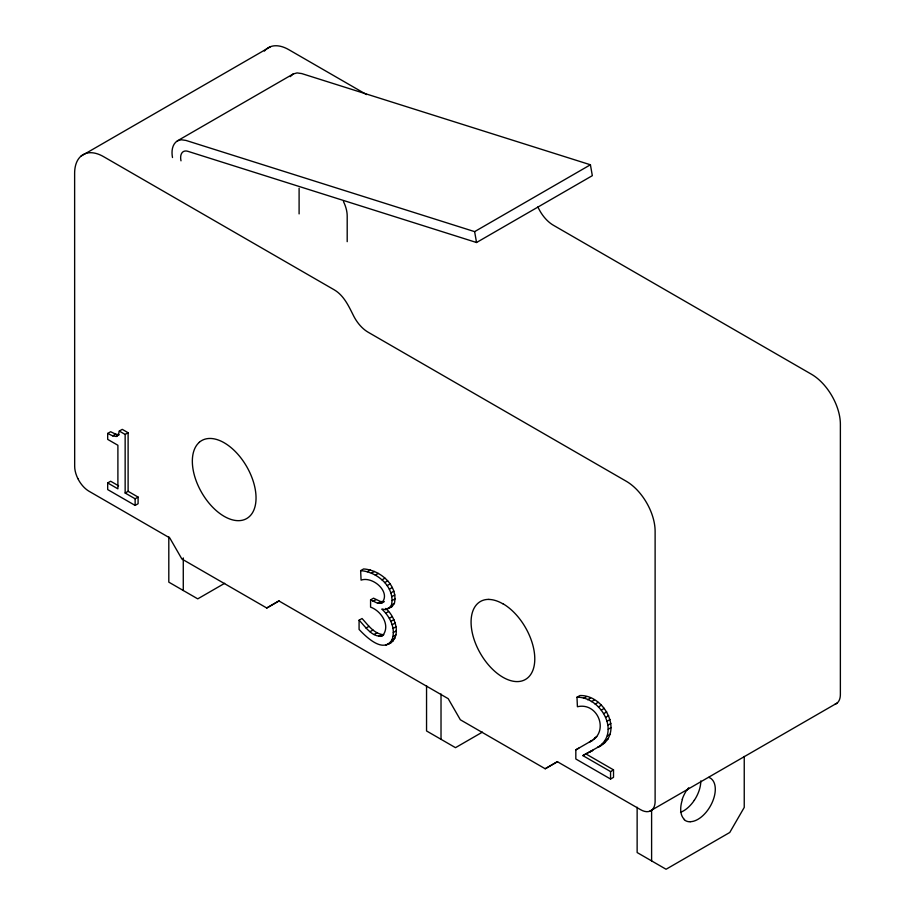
<?xml version="1.0" encoding="UTF-8"?>
<svg xmlns="http://www.w3.org/2000/svg" width="915" height="915" viewBox="0 0 915 915"><rect width="100%" height="100%" fill="white"/><g stroke="black" fill="none" stroke-linecap="round" stroke-linejoin="round"><path stroke-width="1.37" d="M168.806 536.831L168.806 582.146L197.743 598.856L224.69 583.301M183.275 590.507L183.275 557.933M426.55 685.644L426.55 730.959L455.498 747.669L482.434 732.114M441.019 739.309L441.019 693.993M637.137 807.224L637.137 852.54L666.074 869.25L729.758 832.478L744.238 807.419L744.238 756.442M651.606 860.889L651.606 809.912M359.08 620.221L359.08 629.429C366.16 636.932 383.248 653.802 391.986 639.894C396.081 628.674 390.156 616.653 381.807 609.104L385.775 609.562L389.138 608.189L392.1 606.485L394.388 603.42C398.391 585.543 380.285 569.988 363.587 568.947L360.636 570.651L361.082 580.121C373.137 575.901 391.906 592.829 381.372 603.317L377.701 603.294L370.575 599.874L370.575 607.125C381.326 610.968 390.957 625.688 382.516 635.799C372.394 638.178 365.188 626.317 359.08 620.221L362.043 618.506C368.024 624.991 374.121 634.015 383.74 634.736L380.777 636.451M388.303 644.297C402.497 637.229 395.474 616.493 385.707 608.441M576.988 697.241L579.95 695.537C605.501 694.737 625.094 734.882 597.781 747.349C621.194 732.549 600.88 696.75 576.988 697.241L577.411 706.735C598.41 701.805 610.042 732.915 589.397 742.031L592.348 740.315L575.821 749.865L575.821 758.981L610.568 779.042L613.519 777.338L613.519 769.87L585.852 753.891L582.889 755.607L610.568 771.585L613.519 769.87M389.138 608.189L391.437 605.135C395.429 587.247 377.323 571.692 360.636 570.651M119.293 431.068L118.355 434.957L116.216 436.466L112.717 435.872L107.684 433.447L107.684 439.383L117.898 445.273L117.898 488.839L107.684 482.948L107.684 489.582L135.134 505.423L138.096 503.719L138.096 497.085L128.111 491.321L125.149 493.025L125.149 434.442L119.293 431.068L122.255 429.352L128.111 432.738L128.111 491.321M180.998 160.834A13.199 7.629 60 0 1 181.925 152.897A13.13 7.583 60 0 1 187.884 151.318L476.543 242.509L592.325 175.669L590.415 164.78L301.71 73.566L297.043 72.914L293.166 74.001L177.384 140.853C171.94 144.398 171.357 151.673 172.5 157.529M290.227 76.643L293.166 74.001M593.435 739.469L595.596 737.776M582.889 755.607L600.743 745.645M77.809 478.499A20.588 11.884 60 0 0 82.739 485.911A20.393 11.781 60 0 0 89.098 491.286L169.744 537.906L181.891 559.008L266.757 608.006L278.892 600.926L448.201 698.671L460.337 719.773L545.203 768.76L557.555 761.635M545.203 768.76L557.338 761.68L640.649 809.718A20.393 11.781 60 0 0 649.696 811.262L837.191 703.006M80.989 156.145L270.726 46.596A40.763 23.538 60 0 1 288.831 49.696L366.538 94.565M107.684 433.447L110.646 431.731L115.667 434.156L119.179 434.751L116.216 436.466M112.717 435.872L115.667 434.156M177.384 140.853L181.261 139.766L185.928 140.418L474.622 231.632L590.415 164.78M125.149 434.442L128.111 432.738M107.684 482.948L110.646 481.233L118.584 485.819M125.149 493.025L135.134 498.789L138.096 497.085M266.757 608.006L279.098 600.869M367.304 571.726L370.266 570.022M371.421 573.179L374.384 571.463M375.333 575.123L378.295 573.419M382.012 579.87L384.975 578.166M384.723 582.581L387.685 580.876M387.171 585.623L390.133 583.919M370.575 599.874L373.537 598.17L380.651 601.578L384.323 601.601L381.372 603.317M389.355 589.203L392.318 587.487M373.068 601.315L376.031 599.611M390.934 592.863L393.896 591.147M377.701 603.294L380.651 601.578M391.883 596.626L394.845 594.922M392.203 600.526L395.154 598.822M391.437 605.135L394.388 603.42M385.775 609.562L388.726 607.857M385.604 613.267L388.566 611.552M366 628.056L368.962 626.34M389.367 618.277L392.318 616.561M370.003 631.739L372.965 630.035M390.945 621.331L393.896 619.627M374.018 634.518L376.98 632.803M392.203 624.739L395.154 623.024M378.65 636.337L381.601 634.633M393.015 628.479L395.978 626.775M393.29 632.551L396.252 630.835M392.97 636.588L395.932 634.884M391.986 639.894L394.948 638.19M390.419 642.456L393.381 640.752M385.592 645.338L391.265 642.582M583.518 698.362L586.469 696.658M587.579 699.746L590.541 698.042M591.433 701.645L594.395 699.941M595.15 704.093L598.113 702.388M598.444 706.906L601.407 705.19M601.315 710.063L604.277 708.359M603.763 713.586L606.714 711.881M605.707 717.337L608.669 715.633M607.102 721.203L610.065 719.487M607.937 725.16L610.9 723.456M608.223 729.232L611.174 727.528M594.796 737.799L596.774 736.655M575.821 749.865L578.783 748.15M607.446 735.82L610.408 734.105M605.307 740.567L608.269 738.851M601.944 744.25L604.907 742.545M589.866 752.038L592.829 750.323L585.852 753.891M389.859 607.4L392.1 606.485M537.848 206.973L539.084 209.375A26.604 15.361 60 0 0 553.403 225.262L811.433 374.235A40.763 23.538 60 0 1 824.152 384.986A41.152 23.756 60 0 1 834.011 399.798A40.763 23.538 60 0 1 840.382 424.377L840.37 694.394A20.393 11.781 60 0 1 838.906 700.89A20.588 11.884 60 0 1 834.949 704.31M474.622 231.632L476.543 242.509M610.568 771.585L610.568 779.042M347.197 241.674L347.197 216.02A24.053 13.885 60 0 0 343.445 201.529M299.102 188.25L299.102 213.904M135.134 498.789L135.134 505.423M690.322 821.693A24.465 14.125 -60 0 0 708.782 808.666A24.694 14.251 -60 0 0 713.517 799.104A24.465 14.125 -60 0 0 711.47 778.928A24.694 14.251 -60 0 0 708.782 777.384M700.81 780.907A24.465 14.125 -60 0 1 699.049 790.743A24.694 14.251 -60 0 1 694.302 800.316M694.359 800.213A24.465 14.125 -60 0 1 680.543 812.314M690.15 821.796A24.694 14.251 -60 0 1 684.237 819.737M682.178 799.401A24.694 14.251 -60 0 1 686.925 789.839M684.523 819.531A24.465 14.125 -60 0 1 682.464 799.401M687.154 789.931A24.465 14.125 -60 0 1 688.709 787.746M77.855 478.579A20.393 11.781 60 0 1 74.675 466.284L74.63 173.37A40.763 23.538 60 0 1 77.569 160.377A41.152 23.756 60 0 1 85.472 153.548A40.763 23.538 60 0 1 103.567 156.648L334.238 289.826C344.097 295.602 348.924 306.582 353.831 316.327A26.604 15.361 60 0 0 368.15 332.225L626.169 481.199A40.763 23.538 60 0 1 638.899 491.938A41.152 23.756 60 0 1 648.758 506.761A40.763 23.538 60 0 1 655.117 531.329L655.117 801.357A20.393 11.781 60 0 1 653.596 807.876A20.588 11.884 60 0 1 649.696 811.262M264.389 51.103A41.152 23.756 60 0 1 270.726 46.596M488.816 599.439A44.846 25.895 60 0 1 502.815 603.786M488.919 599.382A45.27 26.135 60 0 0 478.076 603.157A44.846 25.895 60 0 0 471.076 622.108A44.846 25.895 60 0 0 474.313 640.134A45.27 26.135 60 0 0 483.017 657.679A44.846 25.895 60 0 0 502.918 677.26A44.846 25.895 60 0 0 516.918 681.595A45.27 26.135 60 0 0 527.761 677.821A44.846 25.895 60 0 0 531.524 640.843A45.27 26.135 60 0 0 522.831 623.298A44.846 25.895 60 0 0 502.918 603.717M199.344 442.3A44.846 25.895 60 0 0 195.581 479.208A45.27 26.135 60 0 0 204.274 496.754A44.846 25.895 60 0 0 238.175 520.669A45.27 26.135 60 0 0 249.017 516.895A44.846 25.895 60 0 0 252.78 479.918A45.27 26.135 60 0 0 244.088 462.372A44.846 25.895 60 0 0 210.187 438.457A45.27 26.135 60 0 0 199.344 442.231"/></g></svg>
